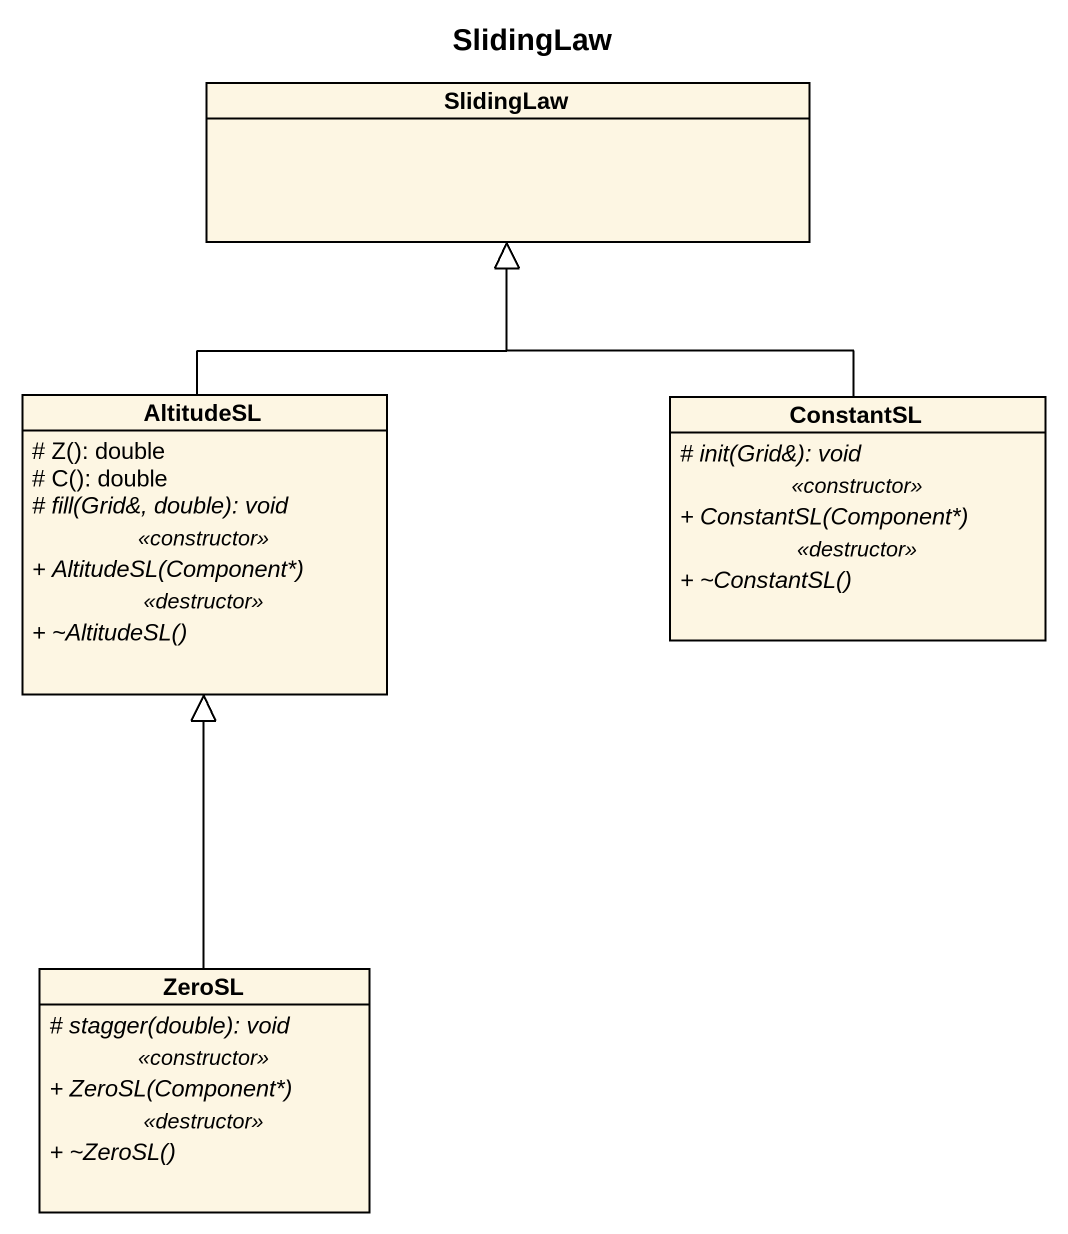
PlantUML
@startuml
title SlidingLaw
hide circle
hide empty members
skinparam classAttributeIconSize 0
class SlidingLaw
class AltitudeSL {
  # Z(): double
  # C(): double
  {abstract} # fill(Grid&, double): void
  .. <<constructor>> ..
  {abstract} + AltitudeSL(Component*)
  .. <<destructor>> ..
  {abstract} + ~AltitudeSL()
}
class ConstantSL {
  {abstract} # init(Grid&): void
  .. <<constructor>> ..
  {abstract} + ConstantSL(Component*)
  .. <<destructor>> ..
  {abstract} + ~ConstantSL()
}
class ZeroSL {
  {abstract} # stagger(double): void
  .. <<constructor>> ..
  {abstract} + ZeroSL(Component*)
  .. <<destructor>> ..
  {abstract} + ~ZeroSL()
}
AltitudeSL -up-|> SlidingLaw
ConstantSL -up-|> SlidingLaw
ZeroSL -up-|> AltitudeSL
@enduml
